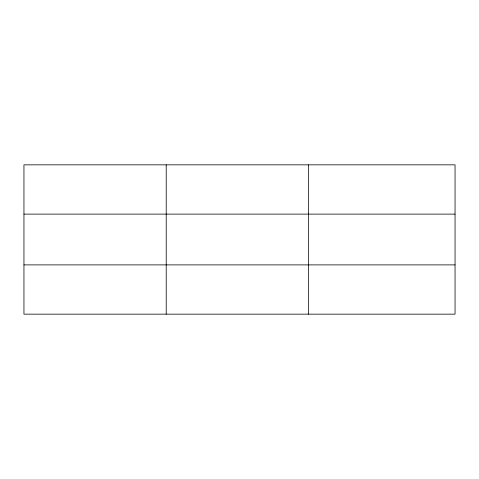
<?xml version="1.0" encoding="UTF-8"?>
<svg xmlns="http://www.w3.org/2000/svg" width="479" height="479" viewBox="0 0 479 479"><rect width="100%" height="100%" fill="white"/><g stroke="black" fill="none" stroke-linecap="round" stroke-linejoin="round"><path stroke-width="0.72" d="M166.213 164.842L166.213 314.158M308.476 164.842L308.476 314.158M455.05 264.887L455.05 314.158L23.95 314.158L23.95 164.842L455.05 164.842L455.05 264.887L23.95 264.887M23.95 214.113L455.05 214.113"/></g></svg>
